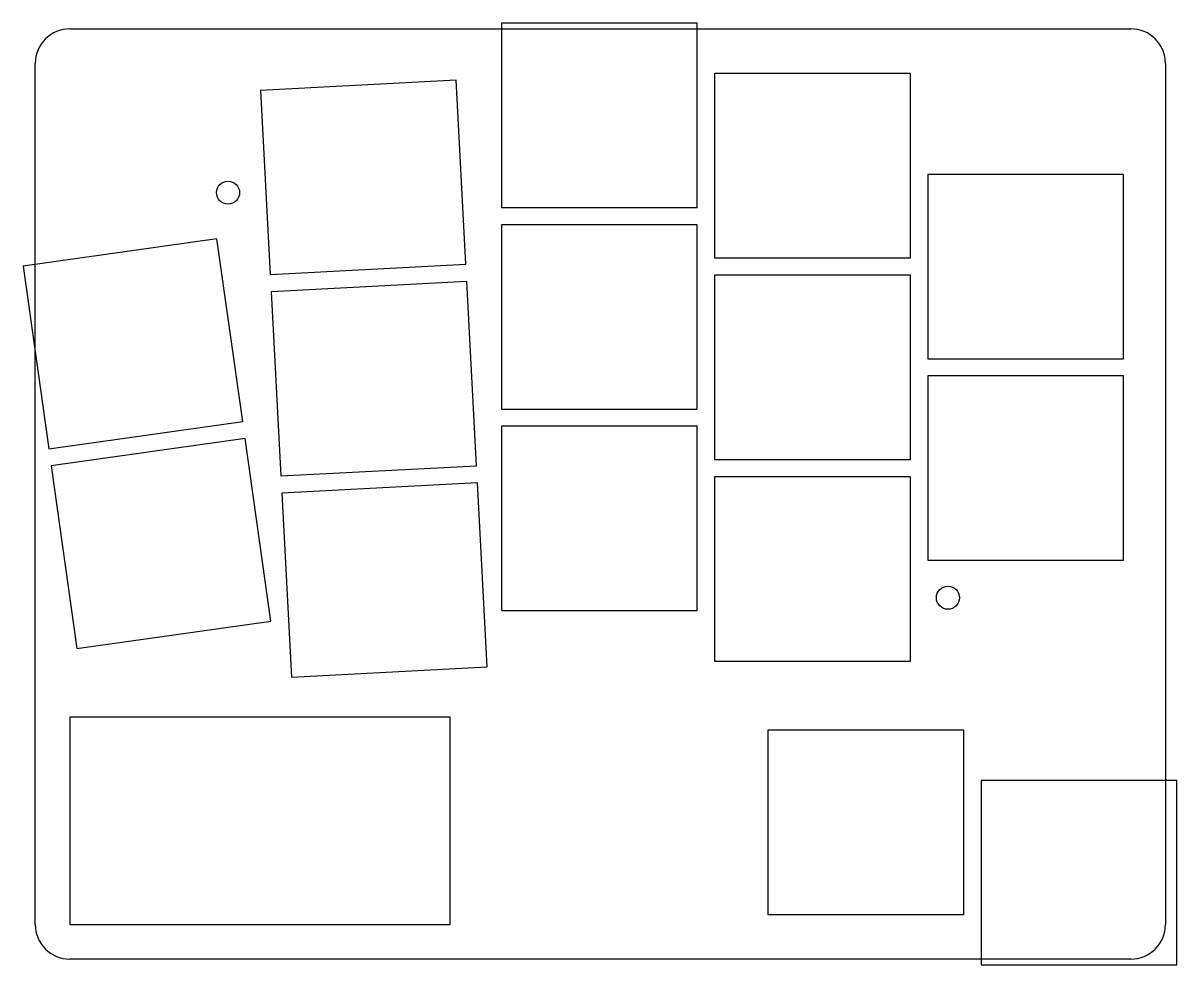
# Model space of a CAD drawing. Header units: millimetres. Extents: x 159 to 259, y -177 to -95.
import ezdxf

# ---------------------------------------------------------------- set-up
doc = ezdxf.new("R2010")
doc.units = ezdxf.units.MM

msp = doc.modelspace()

# ---------------------------------------------------------------- linework, layer by layer
for p, q in [((217.71, -94.87), (200.71, -94.87)), ((200.71, -94.87), (200.71, -110.87)), ((217.71, -110.87), (217.71, -94.87)), ((163.25, -95.37), (255.34, -95.37)), ((160.25, -173.12), (160.25, -98.37)), ((258.34, -98.37), (258.34, -173.12)), ((196.79, -99.83), (179.81, -100.72)), ((197.62, -115.81), (196.79, -99.83)), ((236.21, -99.25), (219.21, -99.25)), ((219.21, -99.25), (219.21, -115.25)), ((236.21, -115.25), (236.21, -99.25)), ((179.81, -100.72), (180.65, -116.7)), ((254.71, -108), (237.71, -108)), ((237.71, -108), (237.71, -124)), ((254.71, -124), (254.71, -108)), ((200.71, -110.87), (217.71, -110.87)), ((217.71, -112.37), (200.71, -112.37)), ((200.71, -112.37), (200.71, -128.37)), ((217.71, -128.37), (217.71, -112.37)), ((176.02, -113.61), (159.19, -115.97)), ((178.25, -129.45), (176.02, -113.61)), ((159.19, -115.97), (161.42, -131.82)), ((180.65, -116.7), (197.62, -115.81)), ((219.21, -115.25), (236.21, -115.25)), ((236.21, -116.75), (219.21, -116.75)), ((219.21, -116.75), (219.21, -132.75)), ((236.21, -132.75), (236.21, -116.75)), ((197.7, -117.31), (180.73, -118.2)), ((198.54, -133.29), (197.7, -117.31)), ((180.73, -118.2), (181.56, -134.18)), ((237.71, -124), (254.71, -124)), ((254.71, -125.5), (237.71, -125.5)), ((237.71, -125.5), (237.71, -141.5)), ((254.71, -141.5), (254.71, -125.5)), ((200.71, -128.37), (217.71, -128.37)), ((161.42, -131.82), (178.25, -129.45)), ((217.71, -129.87), (200.71, -129.87)), ((200.71, -129.87), (200.71, -145.87)), ((217.71, -145.87), (217.71, -129.87)), ((178.46, -130.94), (161.63, -133.3)), ((180.69, -146.78), (178.46, -130.94)), ((219.21, -132.75), (236.21, -132.75)), ((161.63, -133.3), (163.85, -149.15)), ((181.56, -134.18), (198.54, -133.29)), ((198.62, -134.79), (181.64, -135.68)), ((199.46, -150.76), (198.62, -134.79)), ((236.21, -134.25), (219.21, -134.25)), ((219.21, -134.25), (219.21, -150.25)), ((236.21, -150.25), (236.21, -134.25)), ((181.64, -135.68), (182.48, -151.65)), ((237.71, -141.5), (254.71, -141.5)), ((200.71, -145.87), (217.71, -145.87)), ((163.85, -149.15), (180.69, -146.78)), ((182.48, -151.65), (199.46, -150.76)), ((219.21, -150.25), (236.21, -150.25)), ((196.25, -155.12), (163.25, -155.12)), ((163.25, -155.12), (163.25, -173.12)), ((196.25, -173.12), (196.25, -155.12)), ((240.84, -156.25), (223.84, -156.25)), ((223.84, -156.25), (223.84, -172.25)), ((240.84, -172.25), (240.84, -156.25)), ((259.34, -160.62), (242.34, -160.62)), ((242.34, -160.62), (242.34, -176.62)), ((259.34, -176.62), (259.34, -160.62)), ((223.84, -172.25), (240.84, -172.25)), ((163.25, -173.12), (196.25, -173.12)), ((255.34, -176.12), (163.25, -176.12)), ((242.34, -176.62), (259.34, -176.62))]:
    msp.add_line(p, q)
for centre in [(176.98, -109.59), (239.46, -144.75)]:
    msp.add_circle(centre, 1)
for centre, start, end in [((163.25, -98.37), 90, 180), ((255.34, -98.37), 0, 90), ((163.25, -173.12), 180, 270), ((255.34, -173.12), 270, 0)]:
    msp.add_arc(centre, 3, start, end)

doc.saveas('drawing.dxf')
